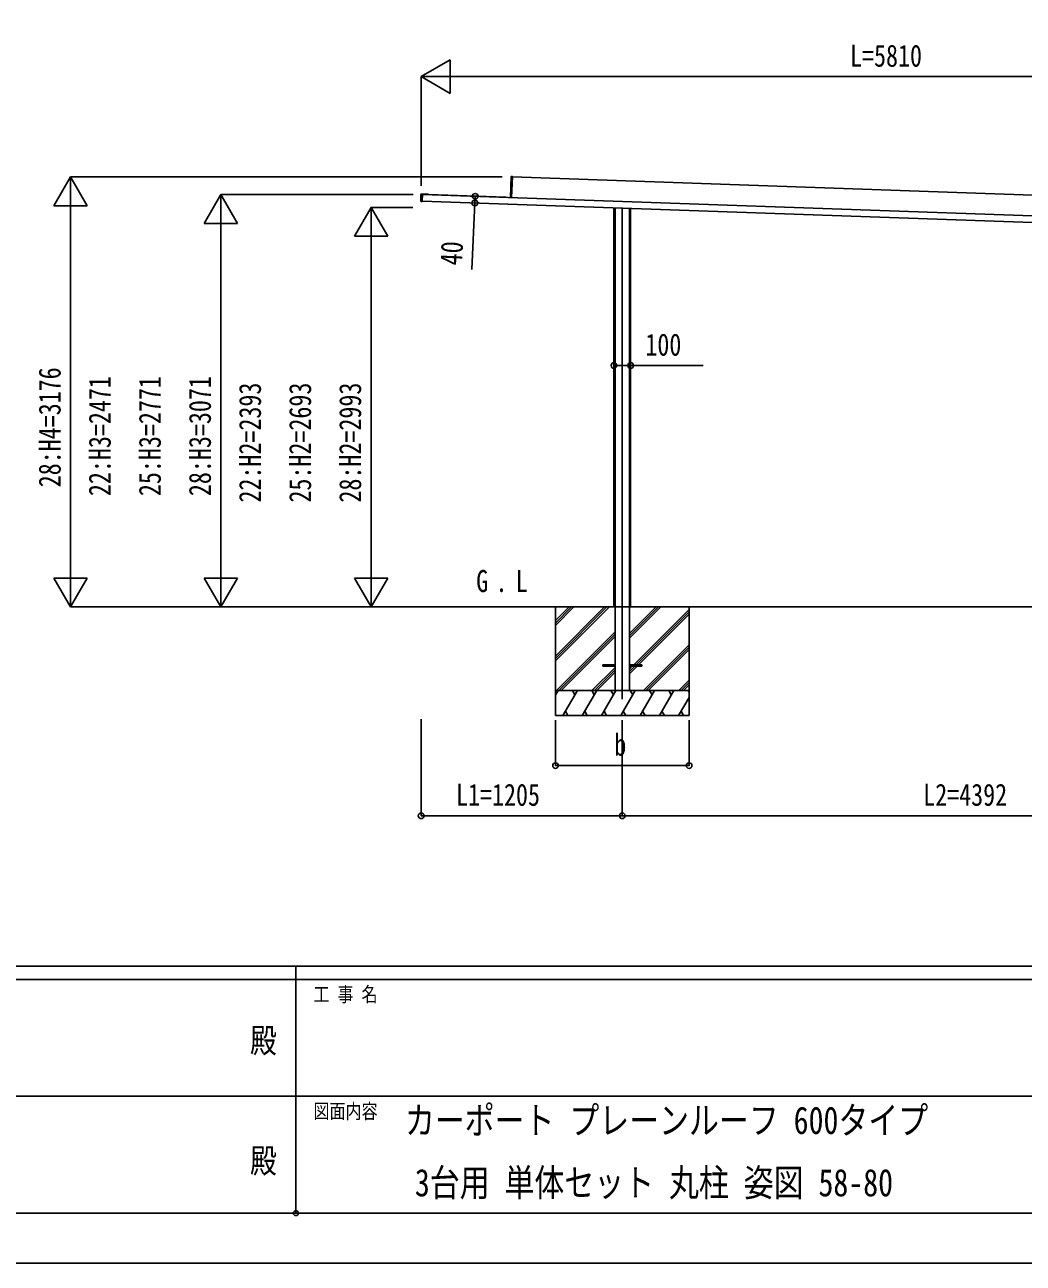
# Model space of a CAD drawing. Units: millimetres, scale not verified. Extents: x -16820 to 16820, y -11880 to 11880.
# Drawn here: x -1644 to 4337, y -11880 to -4463 of the extents above; entities that cross this region are included whole.
import ezdxf
from ezdxf.enums import TextEntityAlignment as Align

# ---------------------------------------------------------------- set-up
doc = ezdxf.new("R2010")
doc.units = ezdxf.units.MM
doc.header["$LTSCALE"] = 60
doc.header["$PDMODE"] = 32
doc.header["$PDSIZE"] = 30
for name, color, linetype in [('0-2_USER1', 3, 'Continuous'), ('0-3_YKK_12', 2, 'Continuous'), ('0-4_YKK_A1', 4, 'Continuous'), ('0-5_YKK_D', 6, 'Continuous'), ('0-6_YKK_ZWAK', 7, 'Continuous')]:
    doc.layers.add(name, color=color, linetype=linetype)
doc.styles.add('ＭＳ ゴシック', font='')
doc.styles.get('ＭＳ ゴシック').set_extended_font_data('MS Gothic')

msp = doc.modelspace()

# ---------------------------------------------------------------- linework, layer by layer
at = {"layer": '0-3_YKK_12'}
msp.add_line((1935.17, -5558.5), (1935.17, -8502.5), dxfattribs=at)
at = {"layer": '0-4_YKK_A1'}
for p, q in [((1265.55, -5497.7), (1269.96, -5371.61)), ((1270.43, -5371.63), (1266.02, -5497.71)), ((1266.05, -5497.72), (1270.46, -5371.63)), ((1270.43, -5371.63), (1269.96, -5371.61)), ((1270.46, -5371.63), (1270.43, -5371.63)), ((1270.93, -5371.65), (1270.46, -5371.63)), ((1276.46, -5371.5), (1270.93, -5371.65)), ((1276.46, -5371.5), (1272.09, -5496.93)), ((6423.18, -5553.73), (1276.38, -5374)), ((727.47, -5518.74), (728.83, -5479.76)), ((729.18, -5519.83), (730.61, -5478.78)), ((731.08, -5478.79), (729.64, -5519.85)), ((731.08, -5478.79), (730.61, -5478.78)), ((738.62, -5478.6), (731.08, -5478.79)), ((745.43, -5477.34), (731.94, -5476.87)), ((736.93, -5477.04), (736.9, -5478.14)), ((738.62, -5478.6), (737.15, -5520.57)), ((6533.24, -5681.95), (738.59, -5479.6)), ((745.36, -5479.34), (745.43, -5477.34)), ((751.43, -5477.55), (745.43, -5477.34)), ((751.36, -5479.55), (751.43, -5477.55)), ((761.42, -5477.9), (751.43, -5477.55)), ((761.35, -5479.9), (761.42, -5477.9)), ((767.35, -5480.11), (767.42, -5478.11)), ((774.36, -5480.85), (774.37, -5480.55)), ((774.37, -5480.55), (774.4, -5479.95)), ((729.64, -5519.85), (729.18, -5519.83)), ((737.14, -5521.07), (729.63, -5520.35)), ((729.64, -5519.85), (737.15, -5520.57)), ((730.37, -5521.84), (735.36, -5522.02)), ((735.36, -5522.02), (735.4, -5520.9)), ((737.15, -5520.57), (737.14, -5521.07)), ((6531.85, -5721.93), (737.19, -5519.57)), ((1237.03, -5497), (1237.04, -5496.7)), ((1237.04, -5496.7), (1237.06, -5496.1)), ((1237.06, -5496.1), (1237.07, -5495.8)), ((1266.02, -5497.71), (1265.55, -5497.7)), ((1266.5, -5497.93), (1268.05, -5497.99)), ((1268.05, -5497.99), (1268.04, -5498.14)), ((1268.05, -5497.79), (1268.05, -5497.99)), ((1268.57, -5497.3), (1271.57, -5497.41)), ((1269.04, -5498.18), (1269.07, -5497.32)), ((1885.17, -5559.66), (1885.17, -7950)), ((1892.03, -5559.9), (1892.03, -8450)), ((1978.3, -5562.91), (1978.3, -8450)), ((1985.17, -5563.15), (1985.17, -7950)), ((747.68, -7950), (7046.09, -7950)), ((1535.17, -7950), (1535.17, -8600)), ((1535.17, -8243.98), (1829.15, -7950)), ((1535.17, -8258.12), (1843.29, -7950)), ((1535.17, -8272.26), (1857.43, -7950)), ((1535.17, -8031.84), (1617.01, -7950)), ((1535.17, -8045.99), (1631.15, -7950)), ((1535.17, -8060.13), (1645.3, -7950)), ((1978.3, -8137.49), (2165.8, -7950)), ((1978.3, -8123.35), (2151.66, -7950)), ((1978.3, -8109.21), (2137.51, -7950)), ((2004.14, -8295.5), (2335.17, -7964.48)), ((2018.28, -8295.5), (2335.17, -7978.62)), ((2032.43, -8295.5), (2335.17, -7992.76)), ((2335.17, -7950), (2335.17, -8600)), ((1541.27, -8450), (1892.03, -8099.25)), ((1555.42, -8450), (1892.03, -8113.39)), ((1569.56, -8450), (1892.03, -8127.53)), ((2061.77, -8450), (2335.17, -8176.61)), ((2075.92, -8450), (2335.17, -8190.75)), ((2090.06, -8450), (2335.17, -8204.9)), ((1817.67, -8295.5), (1817.67, -8304.5)), ((1892.03, -8295.5), (1817.67, -8295.5)), ((1892.03, -8304.5), (1817.67, -8304.5)), ((1978.3, -8295.5), (2052.67, -8295.5)), ((1978.3, -8349.62), (2023.43, -8304.5)), ((1978.3, -8321.34), (1995.14, -8304.5)), ((1978.3, -8335.48), (2009.28, -8304.5)), ((1978.3, -8304.5), (2052.67, -8304.5)), ((2052.67, -8295.5), (2052.67, -8304.5)), ((1753.41, -8450), (1892.03, -8311.38)), ((1767.55, -8450), (1892.03, -8325.52)), ((1781.69, -8450), (1892.03, -8339.66)), ((2335.17, -8450), (1535.17, -8450)), ((1535.17, -8478.94), (1551.87, -8450)), ((1579.71, -8600), (1666.31, -8450)), ((1651.31, -8475.98), (1636.31, -8450)), ((1695.18, -8600), (1781.78, -8450)), ((1766.78, -8475.98), (1751.78, -8450)), ((1810.65, -8600), (1897.25, -8450)), ((1882.25, -8475.98), (1867.25, -8450)), ((1874.27, -8450), (1996.07, -8450)), ((1926.12, -8600), (2012.72, -8450)), ((1997.72, -8475.98), (1982.72, -8450)), ((2041.59, -8600), (2128.2, -8450)), ((2113.19, -8475.98), (2098.19, -8450)), ((2157.06, -8600), (2243.67, -8450)), ((2228.66, -8475.98), (2213.66, -8450)), ((2273.91, -8450), (2335.17, -8388.74)), ((2288.05, -8450), (2335.17, -8402.88)), ((2302.19, -8450), (2335.17, -8417.03)), ((2335.17, -8460.45), (2329.13, -8450)), ((1536.87, -8475.98), (1535.17, -8473.02)), ((2272.53, -8600), (2335.17, -8491.52)), ((1535.17, -8600), (2335.17, -8600)), ((1594.71, -8574.02), (1609.71, -8600)), ((1710.18, -8574.02), (1725.18, -8600)), ((1825.65, -8574.02), (1840.65, -8600)), ((1941.12, -8574.02), (1956.12, -8600)), ((2056.59, -8574.02), (2071.59, -8600)), ((2172.06, -8574.02), (2187.06, -8600)), ((2287.53, -8574.02), (2302.53, -8600))]:
    msp.add_line(p, q, dxfattribs=at)
for points in [[(1270.93, -5371.65), (1266.52, -5497.73), (1266.05, -5497.72)], [(1270.44, -5371.13), (1275.98, -5370.98), (1275.98, -5371.02)], [(1270.94, -5371.15), (1276.48, -5371), (1276.46, -5371.5)], [(731.1, -5478.29), (738.64, -5478.1), (738.62, -5478.6)], [(773.91, -5478.34), (773.84, -5480.33), (738.6, -5479.1)], [(773.91, -5478.34), (767.42, -5478.11), (761.42, -5477.9)], [(774.4, -5479.95), (774.41, -5479.65), (1237.07, -5495.8)]]:
    msp.add_lwpolyline(points, dxfattribs=at)
for centre, radius, start, end in [((1270.46, -5371.63), 0.5, 91.5, 178), ((1272.49, -5371.45), 2.07, 171.06854, 184.93146), ((1270.96, -5371.65), 0.5, 91.5, 178), ((1272.99, -5371.47), 2.07, 171.06854, 184.93146), ((731.83, -5479.87), 3, 88, 178), ((731.11, -5478.79), 0.5, 91.5, 178), ((733.14, -5478.62), 2.07, 171.06854, 184.93146), ((730.47, -5518.84), 3, 178, 268), ((729.68, -5519.85), 0.5, 178, 264.5), ((731.69, -5520.17), 2.07, 171.06854, 184.93146), ((1265.05, -5497.68), 0.5, 312.39429, 358), ((1266.03, -5499.05), 1.14, 91.7804, 118.73315), ((1265.55, -5497.7), 0.5, 312.39429, 358), ((1266.53, -5499.07), 1.14, 91.7804, 118.73315), ((1265.02, -5497.68), 1, 346.46304, 358), ((1265.52, -5497.7), 1, 346.46304, 358), ((1262.24, -5497.79), 4.26, 355.95127, 358.06825), ((1268.55, -5497.8), 0.5, 88, 178), ((1271.59, -5496.91), 0.5, 268, 358)]:
    msp.add_arc(centre, radius, start, end, dxfattribs=at)
at = {"layer": '0-5_YKK_D'}
for p, q in [((730.21, -4774), (903.42, -4674)), ((903.42, -4874), (903.42, -4674)), ((730.21, -5427.01), (730.21, -4773)), ((730.21, -4774), (903.42, -4874)), ((730.21, -4774), (1076.62, -4774)), ((930.21, -4774), (6340.22, -4774)), ((-1369.79, -5374), (-1469.79, -5547.21)), ((1215.74, -5374), (-1370.79, -5374)), ((-1369.79, -5374), (-1269.79, -5547.21)), ((-1369.79, -5374), (-1369.79, -5720.41)), ((-469.79, -5479.37), (-569.79, -5652.57)), ((682.08, -5479.37), (-470.79, -5479.37)), ((-469.79, -5479.37), (-369.79, -5652.57)), ((-469.79, -5479.37), (-469.79, -5825.78)), ((-1469.79, -5547.21), (-1269.79, -5547.21)), ((430.21, -5556.88), (330.21, -5730.08)), ((681.08, -5556.88), (429.21, -5556.88)), ((430.21, -5556.88), (530.21, -5730.08)), ((430.21, -5556.88), (430.21, -5903.29)), ((-1369.79, -5574), (-1369.79, -7750)), ((-569.79, -5652.57), (-369.79, -5652.57)), ((-469.79, -5679.37), (-469.79, -7750)), ((330.21, -5730.08), (530.21, -5730.08)), ((430.21, -5756.88), (430.21, -7750)), ((-1369.79, -7950), (-1369.79, -7603.59)), ((-469.79, -7950), (-469.79, -7603.59)), ((430.21, -7950), (430.21, -7603.59)), ((-1369.79, -7950), (-1469.79, -7776.8)), ((-1269.79, -7776.8), (-1469.79, -7776.8)), ((-1369.79, -7950), (-1269.79, -7776.8)), ((-469.79, -7950), (-569.79, -7776.8)), ((-369.79, -7776.8), (-569.79, -7776.8)), ((-469.79, -7950), (-369.79, -7776.8)), ((430.21, -7950), (330.21, -7776.8)), ((530.21, -7776.8), (330.21, -7776.8)), ((430.21, -7950), (530.21, -7776.8)), ((1215.74, -7950), (-1370.79, -7950)), ((1215.74, -7950), (-470.79, -7950)), ((1215.74, -7950), (429.21, -7950)), ((730.21, -8622.06), (730.21, -9201)), ((1535.17, -8627.3), (1535.17, -8901)), ((1935.17, -8627.3), (1935.17, -9201)), ((1935.17, -8627.3), (1935.17, -9201)), ((2335.17, -8627.3), (2335.17, -8901)), ((1535.17, -8900), (2335.17, -8900)), ((730.21, -9200), (1935.17, -9200)), ((1935.17, -9200), (6327.12, -9200))]:
    msp.add_line(p, q, dxfattribs=at)
for points in [[(1054.01, -5490.61), (1052.1, -5530.57), (1033.03, -5929.31)], [(1885.17, -6504.29), (1985.17, -6504.29), (2419.57, -6504.29)]]:
    msp.add_lwpolyline(points, dxfattribs=at)
for centre in [(1054.01, -5490.61), (1052.1, -5530.57), (1885.17, -6504.29), (1985.17, -6504.29), (1535.17, -8900), (2335.17, -8900), (730.21, -9200), (1935.17, -9200), (1935.17, -9200)]:
    msp.add_circle(centre, 17, dxfattribs=at)
at = {"layer": '0-6_YKK_ZWAK'}
for p, q in [((15580.08, -10100), (-15619.92, -10100)), ((-19.92, -10100), (-19.92, -11580)), ((-19.92, -10180), (-5219.92, -10180)), ((5180.08, -10180), (-19.92, -10180)), ((-5189.92, -10880), (-19.92, -10880)), ((-19.92, -10880), (5180.08, -10880)), ((-5219.92, -11580), (-19.92, -11580)), ((-19.92, -11580), (5180.08, -11580))]:
    msp.add_line(p, q, dxfattribs=at)
msp.add_lwpolyline([(-16820, -11880), (16820, -11880), (16820, 11880), (-16820, 11880)], close=True, dxfattribs=at)
msp.add_point((-19.92, -11580), dxfattribs=at)

# ---------------------------------------------------------------- texts
at = {"layer": '0-2_USER1', "style": 'ＭＳ ゴシック', "width": 0.8}
for s, height, p in [('G', 132, (1060, -7900)), ('L', 132, (1296.42, -7900)), ('.', 132, (1175.2, -7900)), ('カーポート プレーンルーフ 600タイプ', 164.2, (632.77, -11155.33)), ('3台用 単体セット 丸柱 姿図 58-80', 164.2, (692.51, -11528.67))]:
    msp.add_text(s, height=height, dxfattribs=at).set_placement(p, align=Align.BOTTOM_LEFT)
at = {"layer": '0-5_YKK_D', "style": 'ＭＳ ゴシック', "width": 0.8}
for s, p in [('L=5810', (3299.22, -4754)), ('100', (2073.17, -6484.29)), ('b', (1887.17, -8880)), ('L1=1205', (939.09, -9180)), ('L2=4392', (3737.54, -9180))]:
    msp.add_text(s, height=132, dxfattribs=at).set_placement(p, align=Align.BOTTOM_LEFT)
for s, rotation, p in [('40', 87.262, (1014.01, -5908.38)), ('28:H4=3176', 90, (-1389.79, -7233.2)), ('22:H3=2471', 90, (-1089.79, -7285.88)), ('25:H3=2771', 90, (-789.79, -7285.88)), ('28:H3=3071', 90, (-489.79, -7285.88)), ('22:H2=2393', 90, (-189.79, -7324.64)), ('25:H2=2693', 90, (110.21, -7324.64)), ('28:H2=2993', 90, (410.21, -7324.64))]:
    msp.add_text(s, height=132, rotation=rotation, dxfattribs=at).set_placement(p, align=Align.BOTTOM_LEFT)
at = {"layer": '0-6_YKK_ZWAK', "style": 'ＭＳ ゴシック', "width": 0.8}
for s, height, p in [('工 事 名', 87.98, (85.08, -10340)), ('殿', 146.6, (-294.67, -10663.33)), ('図面内容', 87.98, (85.08, -11040)), ('殿', 146.6, (-294.67, -11383.33))]:
    msp.add_text(s, height=height, dxfattribs=at).set_placement(p, align=Align.BOTTOM_LEFT)

doc.saveas('drawing.dxf')
